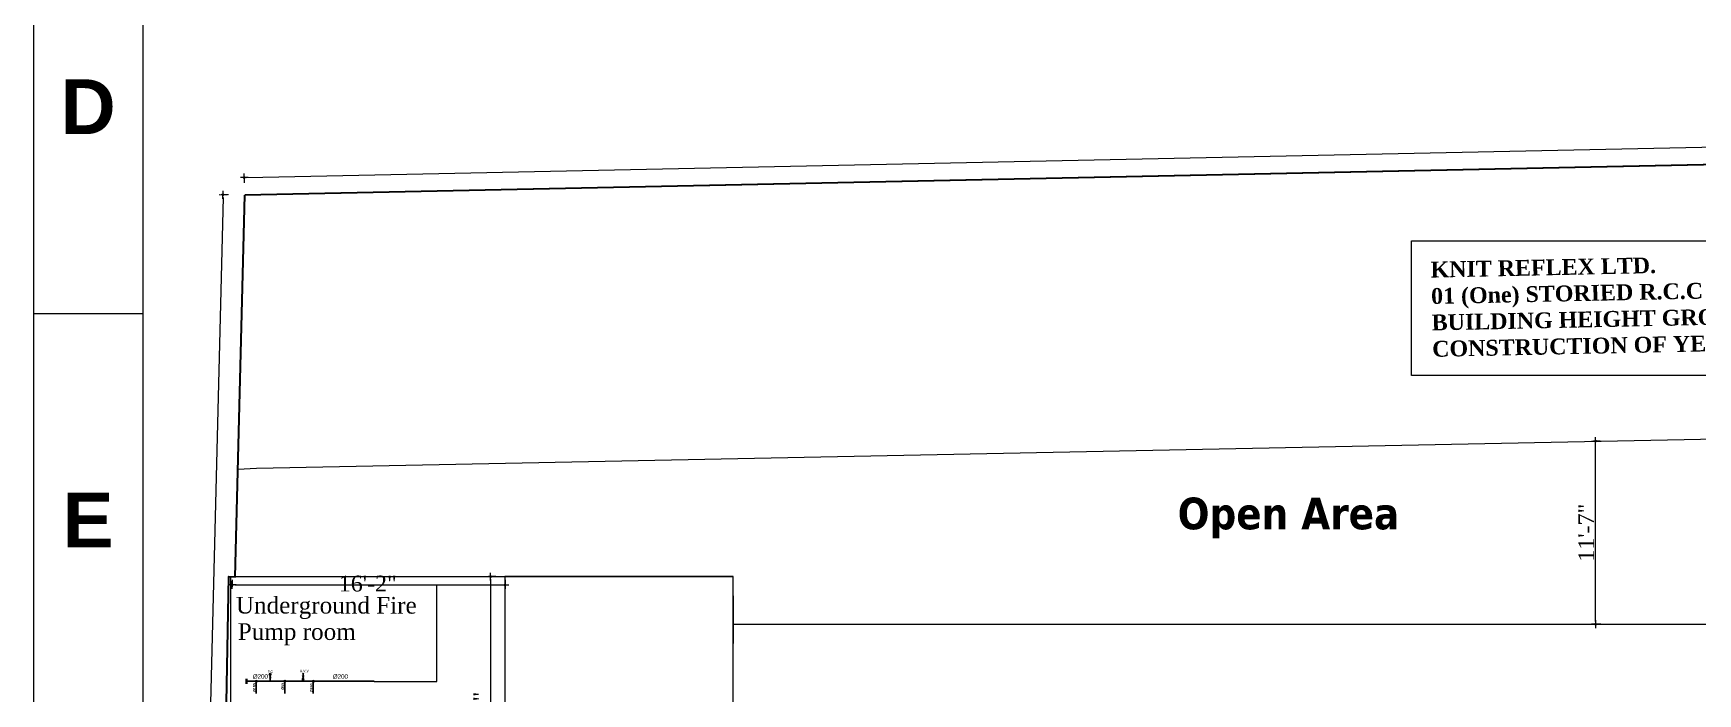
# Model space of a CAD drawing. Header units: inches. Extents: x -98933 to 1585249, y -3352739 to 192771.
# Drawn here: x 12614 to 13875, y 49095 to 49595 of the extents above; entities that cross this region are included whole.
import ezdxf
from ezdxf.enums import TextEntityAlignment as Align

# ---------------------------------------------------------------- set-up
doc = ezdxf.new("R2010")
doc.units = ezdxf.units.IN
doc.header["$MEASUREMENT"] = 0
doc.header["$PDMODE"] = 35
doc.linetypes.add('CONTINOUS', pattern=[0])
doc.layers.get('0').update_dxf_attribs({"lineweight": 0})
doc.layers.get('Defpoints').update_dxf_attribs({"lineweight": 0})
for name, color, linetype, lineweight in [('ADES FIRE SPRINKLER', 1, 'Continuous', 30), ('AN-TEXT', 251, 'Continuous', 15), ('DIM', 7, 'Continuous', 0), ('DIMENTION', 56, 'Continuous', 9), ('Inline', 7, 'Continuous', 0), ('Layer1', 134, 'Continuous', 0), ('Outline', 7, 'Continuous', 0), ('Pipe 100 mm', 1, 'Continuous', 25), ('Pipe 150 mm', 1, 'Continuous', 25), ('pipe line', 1, 'Continuous', 25), ('Scale', 7, 'Continuous', 0), ('Scale_Text', 7, 'Continuous', 0), ('TEX', 7, 'Continuous', 0), ('Text', 7, 'Continuous', 0), ('Titelblk', 7, 'Continuous', 25), ('TITLE', 7, 'Continuous', 20), ('Wall Ext', 20, 'Continuous', 25)]:
    doc.layers.add(name, color=color, linetype=linetype, lineweight=lineweight)
doc.styles.add('ARIAL', font='times.ttf')
doc.styles.add('isop', font='isocpeur.ttf')
doc.styles.add('REG', font='times.ttf')
doc.styles.get("Standard").update_dxf_attribs({"font": 'arialbd.ttf', "height": 24})
doc.styles.add('style1', font='arial.ttf')
doc.dimstyles.new('Dim-Pres', dxfattribs={"dimtxt": 5.5, "dimasz": 2, "dimexe": 1.5, "dimexo": 1.5, "dimgap": 1, "dimtad": 3, "dimdec": 0, "dimzin": 3, "dimdsep": 46, "dimlunit": 4, "dimtxsty": 'REG', "dimblk": 'point', "dimcen": 2, "dimclrd": 256, "dimclre": 256, "dimclrt": 7, "dimadec": 0, "dimazin": 0, "dimtfac": 0.75, "dimtdec": 0, "dimtmove": 1, "dimatfit": 3, "dimldrblk": 'point', "dimfxl": 0, "dimtolj": 1, "dimtzin": 0, "dimlwd": -1, "dimlwe": -1, "dimarcsym": 1})

# ---------------------------------------------------------------- blocks, each defined once
blk = doc.blocks.new('dot')
at = {"color": 4}
for p, q in [((-1.5, 0), (1.5, 0)), ((0, 1.5), (0, -1.5))]:
    blk.add_line(p, q, dxfattribs=at)
at = {"color": 6, "const_width": 0.5}
blk.add_lwpolyline([(-0.25, 0, 1), (0.25, 0, 1)], format="xyb", close=True, dxfattribs=at)
blk = doc.blocks.new('point')
blk.add_blockref('dot', (0, 0))
blk = doc.blocks.new('*D497')
at = {"layer": 'Defpoints', "color": 0, "ltscale": 30, "transparency": 16777216}
for p in [(12764.8, 49183.6, -1.2), (12971.4, 49183.6, 0.7), (12971.4, 49177.3)]:
    blk.add_point(p, dxfattribs=at)
at = {"layer": 'Layer1', "ltscale": 30, "transparency": 16777216}
for p, q in [((12764.8, 49181.2), (12764.8, 49175.8)), ((12766.8, 49177.3), (12969.4, 49177.3)), ((12971.4, 49181.2), (12971.4, 49175.8))]:
    blk.add_line(p, q, dxfattribs=at)
at = {"layer": 'Layer1', "ltscale": 30, "transparency": 16777216, "xscale": 2, "yscale": 2, "zscale": 2, "rotation": 180}
blk.add_blockref('point', (12764.8, 49177.3), dxfattribs=at)
at = {"layer": 'Layer1', "ltscale": 30, "transparency": 16777216, "xscale": 2, "yscale": 2, "zscale": 2}
blk.add_blockref('point', (12971.4, 49177.3), dxfattribs=at)
at = {"layer": 'Layer1', "color": 7, "ltscale": 30, "transparency": 16777216, "insert": (12867.5, 49178.3), "char_height": 12, "attachment_point": 5, "style": 'REG'}
blk.add_mtext('\\A1;16\'-2"', dxfattribs=at)
blk = doc.blocks.new('*D498')
at = {"layer": 'Defpoints', "color": 0, "ltscale": 30, "transparency": 16777216}
for p in [(12971.4, 49183.6, 0.7), (12960.5, 48965.6), (12971.4, 48965.6, 0.7)]:
    blk.add_point(p, dxfattribs=at)
at = {"layer": 'Layer1', "ltscale": 30, "transparency": 16777216}
for p, q in [((12964.5, 49183.6), (12959, 49183.6)), ((12960.5, 49181.6), (12960.5, 48967.6)), ((12964.5, 48965.6), (12959, 48965.6))]:
    blk.add_line(p, q, dxfattribs=at)
at = {"layer": 'Layer1', "ltscale": 30, "transparency": 16777216, "xscale": 2, "yscale": 2, "zscale": 2}
for p, rotation in [((12960.5, 49183.6), 90), ((12960.5, 48965.6), 270)]:
    blk.add_blockref('point', p, dxfattribs=dict(at, rotation=rotation))
at = {"layer": 'Layer1', "color": 7, "ltscale": 30, "transparency": 16777216, "insert": (12953.4, 49074.6), "char_height": 12, "attachment_point": 5, "rotation": 90, "style": 'REG'}
blk.add_mtext('\\A1;15\'-9"', dxfattribs=at)
blk = doc.blocks.new('ball.v')
at = {"color": 7, "linetype": 'ByBlock', "lineweight": 13, "const_width": 1}
for points in [[(386990, 646713), (386687, 646713)], [(386990, 646537), (386990, 646888)], [(387146, 646537), (387146, 646995), (387395, 646995)], [(387302, 646537), (387302, 646888)], [(387302, 646713), (387601, 646713)]]:
    blk.add_lwpolyline(points, dxfattribs=at)
at = {"color": 7, "linetype": 'CONTINOUS'}
blk.add_circle((387146, 646713), 156, dxfattribs=at)
blk = doc.blocks.new('A$C7E161618')
at = {"layer": 'pipe line', "color": 1, "lineweight": 0}
for p, q in [((3.3, 21.9), (0, 16.5)), ((0, 16.5), (6.7, 16.5)), ((6.7, 0), (0, 10.8)), ((6.7, 10.8), (0, 0)), ((0, 10.8), (6.7, 10.8)), ((0, 0), (6.7, 0)), ((6.7, 16.5), (3.3, 21.9)), ((3.3, 16.5), (3.3, 10.8))]:
    blk.add_line(p, q, dxfattribs=at)
blk = doc.blocks.new('GR3')
at = {"layer": 'Pipe 100 mm', "lineweight": -2, "ltscale": 10}
h = blk.add_hatch(color=1, dxfattribs=at)
h.dxf.hatch_style = 1
edge = h.paths.add_edge_path()
edge.add_arc((-260009.4, 142989.6), 0.796, 0, 360)
h = blk.add_hatch(color=1, dxfattribs=at)
h.dxf.hatch_style = 1
edge = h.paths.add_edge_path()
edge.add_arc((-259978.6, 142989.6), 0.796, 0, 360)
h = blk.add_hatch(dxfattribs=at)
h.set_pattern_fill('ANSI31', color=256, scale=0.002231, angle=90)
h.set_pattern_definition([(135, (-258214.6441914, 138556.443138), (-0.005009638544, -0.005009638544), [])])
edge = h.paths.add_edge_path()
edge.add_arc((-259947.7, 142989.6), 0.796, 0, 360)
h = blk.add_hatch(color=1, dxfattribs=at)
h.dxf.hatch_style = 1
edge = h.paths.add_edge_path()
edge.add_arc((-259947.7, 142989.6), 0.796, 0, 360)
h = blk.add_hatch(color=1, dxfattribs=at)
h.dxf.hatch_style = 1
edge = h.paths.add_edge_path()
edge.add_arc((-259938.4, 142989.6), 0.796, 180, 540)
at = {"linetype": 'ByBlock', "lineweight": -2, "ltscale": 2}
blk.add_line((-259962.2, 142981.6), (-259962.9, 142982.2), dxfattribs=at)
blk.add_circle((-259962.7, 142982), 0.951, dxfattribs=at)
at = {"layer": 'DIMENTION', "color": 1, "linetype": 'ByBlock', "lineweight": -2}
for p, q in [((-259962.7, 142986.2), (-259962.7, 142989.6)), ((-259962.7, 142983), (-259962.7, 142984))]:
    blk.add_line(p, q, dxfattribs=at)
at = {"layer": 'Pipe 100 mm', "lineweight": -2, "ltscale": 10}
for p, q in [((-260009.4, 142989.6), (-260009.4, 143002.9)), ((-259978.6, 142989.6), (-259978.6, 143002.9)), ((-259947.7, 142989.6), (-259947.7, 143002.9))]:
    blk.add_line(p, q, dxfattribs=at)
blk.add_lwpolyline([(-260075.3, 142989.6), (-259937.6, 142989.6)], dxfattribs=at)
for centre in [(-260009.4, 142989.6), (-259978.6, 142989.6), (-259947.7, 142989.6), (-259947.7, 142989.6)]:
    blk.add_circle(centre, 0.796, dxfattribs=at)
at = {"layer": 'pipe line', "lineweight": -2}
for p, q in [((-259937.6, 142992.3), (-259937.6, 142986.9)), ((-259936.6, 142992.3), (-259936.6, 142986.9))]:
    blk.add_line(p, q, dxfattribs=at)
at = {"layer": 'ADES FIRE SPRINKLER', "linetype": 'Continuous', "lineweight": -2, "rotation": 270}
for p, xscale, yscale, zscale in [((-262899.5, 141250.8), -0.004486061399802566, 0.004486061399802566, 0.0044860614020719), ((-262224.6, 141631.5), -0.003497665922623128, 0.003497665922623128, 0.0034976659360285)]:
    blk.add_blockref('ball.v', p, dxfattribs=dict(at, xscale=xscale, yscale=yscale, zscale=zscale))
at = {"layer": 'DIM', "lineweight": -2, "xscale": 0.2097780835756566, "yscale": 0.2097780835756566, "zscale": 0.2097780835815683, "rotation": 180}
blk.add_blockref('A$C7E161618', (-259997.6, 142985.5), dxfattribs=at)
at = {"layer": 'Text', "color": 7, "lineweight": -2, "ltscale": 10}
for s, insert, char_height, attachment_point, rotation in [('%%C150', (-260006, 143001.4), 2.79, 1, 270), ('%%C50', (-259974.9, 142998.7), 2.79, 1, 270), ('%%C150', (-259944.3, 143001.2), 2.79, 1, 270), ('{\\fCalibri|b0|i0|c0|p34;A.V.V}', (-260004.5, 142977, -10.4), 2.788, 3, 180), ('{\\fCalibri|b0|i0|c0|p34;P.G}', (-259960, 142977.7), 2.602, 1, 180)]:
    blk.add_mtext(s, dxfattribs=dict(at, insert=insert, char_height=char_height, attachment_point=attachment_point, rotation=rotation))
at = {"layer": 'Wall Ext', "lineweight": -2, "ltscale": 10, "char_height": 4.872, "width": 18.703, "attachment_point": 1, "rotation": 180}
for insert in [(-260030.5, 142981.9), (-259943.9, 142981.9)]:
    blk.add_mtext('{\\fArial Narrow|b0|i0|c0|p34;\\W1.05;\\C7;%%C200}', dxfattribs=dict(at, insert=insert))
blk = doc.blocks.new('*D499')
at = {"layer": 'Defpoints', "color": 0, "ltscale": 30, "transparency": 16777216}
for p in [(15274.5, 49537.7), (15274.8, 49524.4, -1.2), (12774.3, 49472.3, -1.2)]:
    blk.add_point(p, dxfattribs=at)
at = {"layer": 'Layer1', "ltscale": 30, "transparency": 16777216}
for p, q in [((12776, 49485.7), (15272.5, 49537.7)), ((15274.6, 49533.7), (15274.5, 49539.2)), ((12774.1, 49481.7), (12774, 49487.2))]:
    blk.add_line(p, q, dxfattribs=at)
at = {"layer": 'Layer1', "ltscale": 30, "transparency": 16777216, "xscale": 2, "yscale": 2, "zscale": 2}
for p, rotation in [((15274.5, 49537.7), 1.192759207115948), ((12774, 49485.7), 181.192759207116)]:
    blk.add_blockref('point', p, dxfattribs=dict(at, rotation=rotation))
at = {"layer": 'Layer1', "color": 7, "ltscale": 30, "transparency": 16777216, "insert": (14024.1, 49518.8), "char_height": 12, "attachment_point": 5, "rotation": 1.1928, "style": 'REG'}
blk.add_mtext('\\A1;208\'-5"', dxfattribs=at)
blk = doc.blocks.new('*D500')
at = {"layer": 'Defpoints', "color": 0, "ltscale": 30, "transparency": 16777216}
for p in [(12774.3, 49472.3, -1.2), (12730.9, 48379.3), (12747.3, 48378.9, -1.2)]:
    blk.add_point(p, dxfattribs=at)
at = {"layer": 'Layer1', "ltscale": 30, "transparency": 16777216}
for p, q in [((12757.9, 49470.7), (12731, 48381.3)), ((12761.9, 49472.6), (12756.4, 49472.8)), ((12734.9, 48379.2), (12729.4, 48379.3))]:
    blk.add_line(p, q, dxfattribs=at)
at = {"layer": 'Layer1', "ltscale": 30, "transparency": 16777216, "xscale": 2, "yscale": 2, "zscale": 2}
for p, rotation in [((12757.9, 49472.7), 88.58689442277073), ((12730.9, 48379.3), 268.5868944227707)]:
    blk.add_blockref('point', p, dxfattribs=dict(at, rotation=rotation))
at = {"layer": 'Layer1', "color": 7, "ltscale": 30, "transparency": 16777216, "insert": (12737.3, 48926.2), "char_height": 12, "attachment_point": 5, "rotation": 88.5869, "style": 'REG'}
blk.add_mtext('\\A1;91\'-2"', dxfattribs=at)
blk = doc.blocks.new('*D502')
at = {"layer": 'Defpoints', "color": 0, "ltscale": 30, "transparency": 16777216}
for p in [(13797.2, 49286.2), (13804.8, 49286.2, -2.4), (13807.6, 49147.6, -1.2)]:
    blk.add_point(p, dxfattribs=at)
at = {"layer": 'Layer1', "ltscale": 30, "transparency": 16777216}
for p, q in [((13801, 49286.2), (13795.7, 49286.2)), ((13797.2, 49149.6), (13797.2, 49284.2)), ((13801.2, 49147.6), (13795.7, 49147.6))]:
    blk.add_line(p, q, dxfattribs=at)
at = {"layer": 'Layer1', "ltscale": 30, "transparency": 16777216, "xscale": 2, "yscale": 2, "zscale": 2}
for p, rotation in [((13797.2, 49286.2), 90), ((13797.2, 49147.6), 270)]:
    blk.add_blockref('point', p, dxfattribs=dict(at, rotation=rotation))
at = {"layer": 'Layer1', "color": 7, "ltscale": 30, "transparency": 16777216, "insert": (13790.1, 49216.9), "char_height": 12, "attachment_point": 5, "rotation": 90, "style": 'REG'}
blk.add_mtext('\\A1;11\'-7"', dxfattribs=at)
blk = doc.blocks.new('PAGE')
at = {"layer": 'Inline', "color": 252, "lineweight": 15}
blk.add_lwpolyline([(178051640.63, 22656441.11), (178051640.63, 22657235.79), (178050505.36, 22657235.79), (178050505.36, 22656441.11)], close=True, dxfattribs=at)
at = {"layer": 'Outline', "color": 252, "lineweight": 15}
blk.add_lwpolyline([(178050483.42, 22657252.66), (178050483.42, 22656424.24)], dxfattribs=at)
at = {"layer": 'Scale', "color": 252, "lineweight": 9}
blk.add_line((178050483.42, 22656921.23), (178050505.36, 22656921.23), dxfattribs=at)
at = {"layer": 'Scale_Text', "color": 252, "lineweight": 13, "char_height": 10.97, "width": 8.3603, "attachment_point": 5}
for s, insert in [('D', (178050494.39, 22656962.62)), ('E', (178050494.39, 22656879.84))]:
    blk.add_mtext(s, dxfattribs=dict(at, insert=insert))
blk = doc.blocks.new('Title')
at = {"layer": 'Titelblk', "color": 3, "linetype": 'Continuous', "lineweight": 0, "xscale": 3.014611567961765, "yscale": 3.014611567959946, "zscale": 3.014611567966516}
blk.add_blockref('PAGE', (-536855255.8, -68388224), dxfattribs=at)

msp = doc.modelspace()

# ---------------------------------------------------------------- linework, layer by layer
at = {"layer": 'Layer1', "color": 5, "lineweight": 30, "ltscale": 30}
msp.add_line((15274.77, 49524.39, -2.42), (12774.3, 49472.33, -2.42), dxfattribs=at)
at = {"layer": 'Layer1', "ltscale": 30}
for p, q in [((12783.22, 49265.67, -2.42), (14483.17, 49299.76, -2.42)), ((12769.18, 49264.86, -2.42), (12783.22, 49265.67, -2.42)), ((12763.41, 49183.65, 0.7), (13144.11, 49183.64, 0.7)), ((12763.52, 48965.56, 24.31), (12763.88, 49183.61, -1.21)), ((13144.23, 49169.07, 24.31), (13144.23, 49133.07, 24.31)), ((13144.11, 49147.64, -1.21), (14457.09, 49147.64, -1.21))]:
    msp.add_line(p, q, dxfattribs=at)
at = {"layer": 'Layer1', "color": 1, "ltscale": 30}
for p, q in [((12919.73, 49104.35, 24.31), (12919.73, 49177.27)), ((12872.35, 49104.36, 24.31), (12919.73, 49104.35, 24.31))]:
    msp.add_line(p, q, dxfattribs=at)
at = {"layer": 'Layer1', "color": 1, "ltscale": 30, "elevation": -1.21}
msp.add_lwpolyline([(12774.3, 49472.33), (15274.77, 49524.39), (15265.93, 49167.27)], dxfattribs=at)
at = {"layer": 'Layer1', "color": 5, "lineweight": 30, "ltscale": 30, "elevation": -1.21}
msp.add_lwpolyline([(15258.4, 48862.7), (15246.18, 48369.24), (12747.32, 48378.9), (12762.36, 49183.65), (12767.17, 49183.53), (12774.3, 49472.33)], dxfattribs=at)
at = {"layer": 'Layer1', "ltscale": 30}
msp.add_lwpolyline([(13657.74, 49437.88), (14081.65, 49437.88), (14081.65, 49335.98), (13657.74, 49335.98)], close=True, dxfattribs=at)
at = {"layer": 'Layer1', "ltscale": 30, "elevation": 0.7}
for points in [[(12971.36, 49183.64), (12971.36, 48965.59)], [(13003.52, 48882.39), (13144.11, 48882.39), (13144.11, 49183.64), (12971.36, 49183.64)]]:
    msp.add_lwpolyline(points, dxfattribs=at)

# ---------------------------------------------------------------- block references
at = {"layer": 'Pipe 150 mm', "lineweight": -2, "xscale": 0.6998399999974936, "yscale": 0.6998399999938556, "zscale": 0.6998400000000018, "rotation": 180}
msp.add_blockref('GR3', (-169138.73, 149174.22, 24.31), dxfattribs=at)
at = {"layer": 'TITLE', "xscale": 1.253909077960998, "yscale": 1.253909077960998, "zscale": 1.253909067584736}
msp.add_blockref('Title', (140774.8, 157729.64), dxfattribs=at)

# ---------------------------------------------------------------- texts
at = {"layer": 'AN-TEXT', "lineweight": 25, "insert": (13480.77, 49243.46), "char_height": 24, "width": 321.0982, "attachment_point": 1, "style": 'isop'}
msp.add_mtext('{\\fTahoma|b1|i0|c0|p34;\\C7;Open Area}', dxfattribs=at)
at = {"layer": 'TEX', "color": 7, "lineweight": 0, "ltscale": 30, "insert": (13672.14, 49421.97), "char_height": 17, "width": 404.3355, "attachment_point": 1, "rotation": 1.14887, "style": 'style1'}
msp.add_mtext('{\\fTimes New Roman|b1|i0|c0|p18;\\H0.70588x;KNIT REFLEX LTD.\\P01 (One) STORIED R.C.C KNITTING BUILDING\\PBUILDING HEIGHT GROUND FLOOR 10-6"\\PCONSTRUCTION OF YEAR-2004}', dxfattribs=at)
at = {"layer": 'Text', "color": 7, "extrusion": (0.002789, -2e-16, 0.999996), "style": 'ARIAL'}
for s, p in [('Underground Fire', (12835.93, 49161.97, 69.81)), ('Pump room', (12813.57, 49142.02, 69.74))]:
    msp.add_text(s, height=12.604, rotation=359.95954, dxfattribs=at).set_placement(p, align=Align.MIDDLE_CENTER)

# ---------------------------------------------------------------- dimensions: what is measured, and where the dimension line sits
at = {"layer": 'Layer1', "ltscale": 30}
for p2, distance, picture, middle in [((15274.77, 49524.39, -1.21), 13.34, '*D499', (14024.11, 49518.8)), ((12747.32, 48378.9, -1.21), -16.38, '*D500', (12737.31, 48926.2))]:
    dim = msp.add_aligned_dim(p1=(12774.3, 49472.33, -1.21), p2=p2, distance=distance, dimstyle='Dim-Pres', override={"dimtxt": 12, "dimfxl": 4, "dimfxlon": 1}, dxfattribs=at)
    dim.commit()
    dim.dimension.update_dxf_attribs({"geometry": picture, "text_midpoint": middle})
dim = msp.add_linear_dim(base=(13797.2, 49286.16), p1=(13807.6, 49147.64, -1.21), p2=(13804.83, 49286.16, -2.42), angle=90, dimstyle='Dim-Pres', override={"dimtxt": 12, "dimfxl": 4, "dimfxlon": 1}, dxfattribs=at)
dim.commit()
dim.dimension.update_dxf_attribs({"geometry": '*D502', "text_midpoint": (13790.08, 49216.9)})
dim = msp.add_linear_dim(base=(12971.36, 49177.27), p1=(12764.77, 49183.59, -1.21), p2=(12971.36, 49183.64, 0.7), text='16\'-2"', dimstyle='Dim-Pres', override={"dimtxt": 12, "dimfxl": 4, "dimfxlon": 1}, dxfattribs=at)
dim.commit()
dim.dimension.update_dxf_attribs({"geometry": '*D497', "text_midpoint": (12867.5, 49171.16), "dimtype": 160})
dim = msp.add_aligned_dim(p1=(12971.36, 49183.64, 0.7), p2=(12971.36, 48965.59, 0.7), distance=-10.82, text='15\'-9"', dimstyle='Dim-Pres', override={"dimtxt": 12, "dimfxl": 4, "dimfxlon": 1}, dxfattribs=at)
dim.commit()
dim.dimension.update_dxf_attribs({"geometry": '*D498', "text_midpoint": (12953.42, 49074.62)})

doc.saveas('drawing.dxf')
